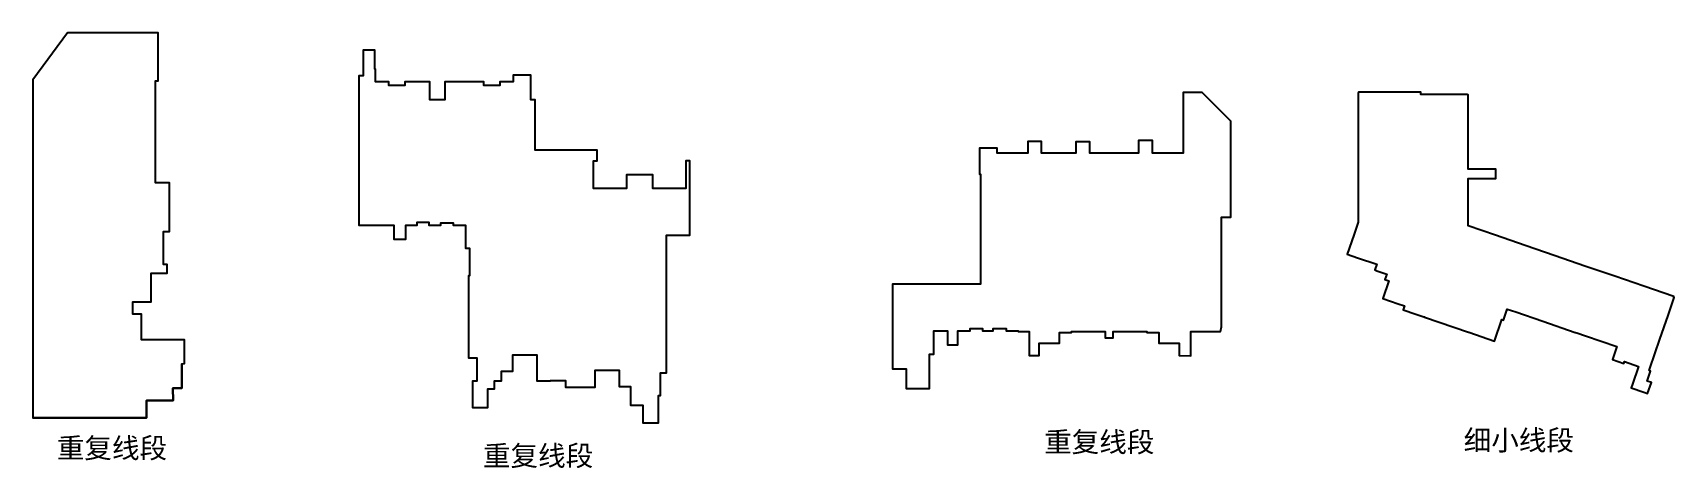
# Model space of a CAD drawing. Header units: inches. Extents: x -33783 to 372117, y -64539 to 43111.
import ezdxf

# ---------------------------------------------------------------- set-up
doc = ezdxf.new("R2010")
doc.units = ezdxf.units.IN
doc.header["$MEASUREMENT"] = 0
doc.layers.add('AI-防火分区', color=22, linetype='Continuous')
doc.styles.get("Standard").update_dxf_attribs({"font": ''})
doc.styles.get('Standard').set_extended_font_data('SimSun')

msp = doc.modelspace()

# ---------------------------------------------------------------- linework, layer by layer
at = {"layer": 'AI-防火分区'}
for points in [[(3067, -38689), (3067, -44739), (872, -44739), (893, -47787), (-5659, -47791), (-5681, -52089), (-33783, -52089), (-5681, -52089), (-5686, -47792), (919, -47785), (872, -44739), (3067, -44739), (3067, -38700), (3717, -38689), (3717, -32839), (-6933, -32839), (-6933, -26439), (-9033, -26439), (-9033, -23439), (-4533, -23439), (-4534, -16289), (-584, -16289), (-583, -14189), (-1433, -14189), (-1430, -5989), (16, -5988), (21, 6011), (-3483, 6011), (-3483, 31211), (-2783, 31211), (-2783, 43111), (-25217, 43111), (-33783, 31484), (-33783, -52089), (-33783, -52089)], [(122826, -39834), (122826, -41087), (121383, -41085), (121383, -46687), (120901, -46687), (120901, -53387), (117176, -53387), (117176, -49037), (114126, -49036), (114126, -44387), (111326, -44387), (111326, -40387), (105226, -40387), (105226, -44593), (98026, -44593), (98032, -44387), (98032, -42937), (94126, -42937), (94126, -43037), (90976, -43037), (90976, -40841), (90976, -36637), (84876, -36637), (84876, -40643), (82076, -40643), (82076, -43035), (80326, -43037), (80326, -44987), (78626, -44987), (78626, -49637), (75025, -49637), (75026, -42937), (76076, -42937), (76076, -37337), (74026, -37337), (74026, -16923), (74326, -16923), (74326, -10217), (73276, -10216), (73257, -4523), (70257, -4523), (70257, -3923), (67057, -3923), (67057, -4523), (64257, -4523), (64257, -3817), (61176, -3817), (61176, -4517), (58376, -4517), (58376, -8017), (55557, -8017), (55557, -4523), (46926, -4523), (46926, 32593), (48026, 32593), (48026, 32593), (48026, 38893), (50676, 38893), (50676, 34193), (50876, 34193), (50876, 31043), (54176, 31043), (54176, 30143), (58326, 30143), (58326, 31043), (64276, 31043), (64276, 26643), (68176, 26643), (68176, 31041), (77626, 31041), (77626, 30143), (81776, 30143), (81776, 31043), (85076, 31043), (85076, 32743), (89276, 32743), (89276, 26641), (90326, 26641), (90336, 14163), (105726, 14163), (105726, 11413), (104776, 11413), (104776, 4713), (112655, 4711), (112655, 4710), (113076, 4710), (113076, 8063), (119476, 8063), (119476, 4713), (127776, 4713), (127776, 11513), (128576, 11513), (128576, -7037), (122826, -7037), (122826, -40561)], [(250697, 26639), (250697, 13389), (243085, 13389), (243085, 16492), (239686, 16492), (239686, 13390), (227585, 13390), (227585, 16142), (224186, 16142), (224186, 13389), (215686, 13389), (215686, 16248), (212285, 16248), (212285, 13389), (204697, 13389), (204697, 14575), (200305, 14575), (200305, 8181), (200547, 8181), (200547, -19019), (178847, -19019), (178847, -39969), (182197, -39969), (182197, -44869), (187942, -44869), (187945, -36374), (188995, -36372), (188995, -30576), (192397, -30572), (192397, -34071), (194995, -34067), (194998, -30570), (197995, -30574), (197995, -29972), (201096, -29973), (201096, -30575), (203697, -30575), (203697, -29975), (206895, -29972), (206895, -30572), (209895, -30572), (209895, -30722), (212596, -30722), (212596, -30922), (212596, -30922), (212596, -36719), (215096, -36719), (215096, -33619), (216822, -33619), (220146, -33619), (220146, -31019), (223047, -31018), (223047, -30719), (231395, -30722), (231397, -32319), (233397, -32319), (233395, -30722), (241741, -30722), (241741, -31019), (244647, -31019), (244647, -33619), (249696, -33619), (249696, -36719), (252597, -36725), (252596, -36769), (252596, -30719), (259965, -30719), (260147, -29619), (260147, -2469), (262497, -2469), (262497, 5237), (262496, 5237), (262497, 13837), (262496, 13837), (262489, 21264), (255403, 28337), (250696, 28355), (250697, 13407), (243085, 13389), (243085, 16492)]]:
    msp.add_lwpolyline(points, dxfattribs=at)
msp.add_lwpolyline([(292883, -6905), (291266, -11634), (293819, -12507), (293818, -12509), (298552, -14128), (298081, -15500), (298364, -15597), (298348, -15645), (301044, -16567), (300591, -17896), (301579, -18235), (300091, -22585), (303825, -23865), (303825, -23866), (305436, -24419), (305112, -25363), (308234, -26433), (308234, -26433), (310415, -27181), (310412, -27189), (321288, -30908), (321296, -30884), (327720, -33113), (329536, -27815), (329915, -27945), (330856, -25202), (332937, -25914), (339654, -28216), (339653, -28217), (347649, -30958), (347649, -30958), (347753, -30994), (348025, -31087), (350202, -31831), (350201, -31833), (357912, -34469), (356825, -37647), (359662, -38617), (359807, -38192), (363306, -39389), (361817, -43743), (361816, -43743), (361491, -44689), (364614, -45759), (364614, -45761), (365558, -46085), (366483, -43390), (365442, -43032), (366300, -40523), (365928, -40395), (366084, -39922), (368583, -32637), (370593, -26772), (370593, -26772), (372117, -22326), (371928, -22261), (371993, -22072), (364614, -19543), (357425, -17078), (357425, -17078), (350046, -14549), (350046, -14548), (342668, -12020), (342668, -12019), (335290, -9489), (335290, -9489), (327910, -6962), (327911, -6961), (321177, -4652), (321177, -3254), (321179, -3254), (321177, 4746), (321177, 7131), (327979, 7131), (327979, 9431), (321177, 9431), (321177, 12346), (321179, 12346), (321177, 20146), (321178, 20146), (321179, 27746), (320979, 27746), (320979, 27846), (315879, 27846), (315879, 27846), (309479, 27846), (309479, 28446), (301479, 28446), (294079, 28446), (294079, 28246), (293979, 28246), (293979, 23146), (293979, 17046), (293979, 12046), (293978, 12046), (293979, 7046), (293977, 946), (293977, -3717), (293737, -4421), (292886, -6906), (292883, -6905)], close=True, dxfattribs=at)

# ---------------------------------------------------------------- texts
for s, p in [('重复线段', (-27851, -62062)), ('重复线段', (216310, -60565)), ('细小线段', (320059, -60136)), ('重复线段', (77529, -63967))]:
    msp.add_text(s, height=5000).set_placement(p)

doc.saveas('drawing.dxf')
